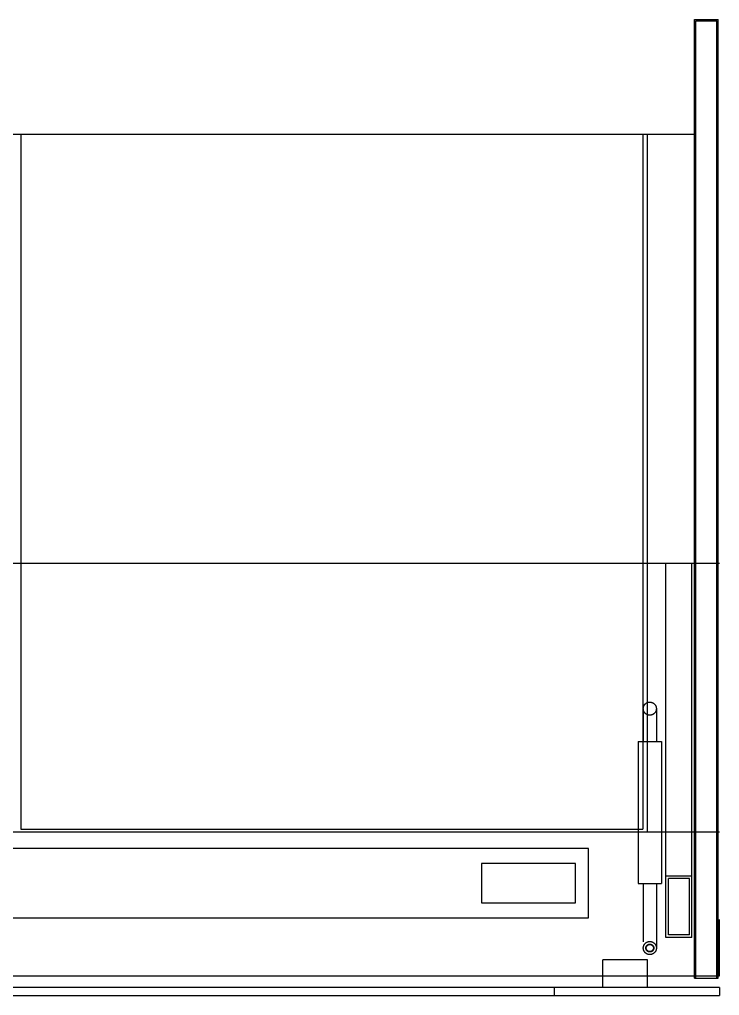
# Model space of a CAD drawing. Header units: millimetres. Extents: x 8265 to 78888, y 1905 to 34251.
# Drawn here: x 35449 to 35502.5, y 20105 to 20179.5 of the extents above; entities that cross this region are included whole.
import ezdxf

# ---------------------------------------------------------------- set-up
doc = ezdxf.new("R2010")
doc.units = ezdxf.units.MM
doc.layers.add('468_ARREDO_BAR_001-AM_0', color=73, linetype='Continuous')

# ---------------------------------------------------------------- blocks, each defined once
blk = doc.blocks.new('vetrina bar')
for p, q in [((-7953.093, -2148.536, 0), (-7953.093, -2147.936, 0)), ((-7828.293, -2147.936, 0), (-7953.093, -2147.936, 0)), ((-7940.493, -2147.936, 0), (-7940.493, -2148.536, 0)), ((-7953.093, -2148.536, 0), (-7828.293, -2148.536, 0)), ((-7947.593, -2148.536, 0), (-7947.593, -2150.652, 0)), ((-7944.194, -2148.536, 0), (-7944.194, -2150.652, 0)), ((-7828.293, -2149.436, 0), (-7953.093, -2149.436, 0)), ((-7953.093, -2149.436, 0), (-7953.093, -2153.736, 0)), ((-7952.993, -2149.256, 0), (-7952.993, -2222.456, 0)), ((-7951.193, -2149.256, 0), (-7952.993, -2149.256, 0)), ((-7952.893, -2149.256, 0), (-7952.893, -2222.356, 0)), ((-7951.293, -2149.256, 0), (-7951.293, -2222.356, 0)), ((-7951.193, -2149.256, 0), (-7951.193, -2222.456, 0)), ((-7947.593, -2150.652, 0), (-7944.194, -2150.652, 0)), ((-7950.993, -2152.356, 0), (-7948.993, -2152.356, 0)), ((-7950.993, -2152.356, 0), (-7950.993, -2157.056, 0)), ((-7950.793, -2152.556, 0), (-7949.193, -2152.556, 0)), ((-7950.793, -2152.556, 0), (-7950.793, -2156.856, 0)), ((-7949.193, -2152.556, 0), (-7949.193, -2156.856, 0)), ((-7948.993, -2152.356, 0), (-7948.993, -2157.056, 0)), ((-7943.093, -2153.856, 0), (-7943.093, -2159.156, 0)), ((-7832.093, -2153.856, 0), (-7943.093, -2153.856, 0)), ((-7934.908, -2155.006, 0), (-7942.108, -2155.006, 0)), ((-7942.108, -2155.006, 0), (-7942.108, -2158.006, 0)), ((-7934.908, -2158.006, 0), (-7934.908, -2155.006, 0)), ((-7950.993, -2157.056, 0), (-7948.993, -2157.056, 0)), ((-7950.993, -2157.056, 0), (-7950.993, -2180.936, 0)), ((-7950.793, -2156.856, 0), (-7949.193, -2156.856, 0)), ((-7948.993, -2157.056, 0), (-7948.993, -2180.936, 0)), ((-7942.108, -2158.006, 0), (-7934.908, -2158.006, 0)), ((-7943.093, -2159.156, 0), (-7832.093, -2159.156, 0)), ((-7703.093, -2160.436, 0), (-7953.093, -2160.436, 0)), ((-7947.593, -2160.436, 0), (-7947.593, -2213.666, 0)), ((-7947.236, -2213.666, 0), (-7947.236, -2160.636, 0)), ((-7899.736, -2160.636, 0), (-7947.236, -2160.636, 0)), ((-7899.736, -2213.666, 0), (-7899.736, -2160.636, 0)), ((-7703.093, -2180.936, 0), (-7953.093, -2180.936, 0)), ((-7951.193, -2213.666, 0), (-7704.993, -2213.666, 0)), ((-7951.193, -2222.456, 0), (-7952.993, -2222.456, 0)), ((-7951.293, -2222.356, 0), (-7952.893, -2222.356, 0))]:
    blk.add_line(p, q)
for points in [[(-7947.275, -2151.558), (-7947.275, -2151.575), (-7947.276, -2151.593), (-7947.278, -2151.61), (-7947.28, -2151.627), (-7947.282, -2151.644), (-7947.286, -2151.661), (-7947.29, -2151.678), (-7947.294, -2151.695), (-7947.299, -2151.712), (-7947.305, -2151.728), (-7947.311, -2151.744), (-7947.318, -2151.76), (-7947.325, -2151.776), (-7947.333, -2151.792), (-7947.341, -2151.807), (-7947.35, -2151.822), (-7947.36, -2151.836), (-7947.369, -2151.85), (-7947.38, -2151.864), (-7947.391, -2151.878), (-7947.402, -2151.891), (-7947.414, -2151.904), (-7947.426, -2151.916), (-7947.439, -2151.928), (-7947.452, -2151.939), (-7947.465, -2151.95), (-7947.479, -2151.961), (-7947.493, -2151.971), (-7947.508, -2151.981), (-7947.522, -2151.99), (-7947.538, -2151.998), (-7947.553, -2152.006), (-7947.569, -2152.013), (-7947.585, -2152.02), (-7947.601, -2152.027), (-7947.617, -2152.032), (-7947.634, -2152.038), (-7947.65, -2152.042), (-7947.667, -2152.046), (-7947.684, -2152.05), (-7947.701, -2152.053), (-7947.719, -2152.055), (-7947.736, -2152.056), (-7947.753, -2152.057), (-7947.771, -2152.058), (-7947.788, -2152.058), (-7947.805, -2152.057), (-7947.823, -2152.056), (-7947.84, -2152.054), (-7947.857, -2152.051), (-7947.874, -2152.048), (-7947.891, -2152.044), (-7947.908, -2152.04), (-7947.925, -2152.035), (-7947.941, -2152.03), (-7947.957, -2152.024), (-7947.973, -2152.017), (-7947.989, -2152.01), (-7948.005, -2152.002), (-7948.02, -2151.994), (-7948.035, -2151.985), (-7948.05, -2151.976), (-7948.064, -2151.966), (-7948.078, -2151.956), (-7948.092, -2151.945), (-7948.105, -2151.934), (-7948.118, -2151.922), (-7948.13, -2151.91), (-7948.142, -2151.897), (-7948.154, -2151.885), (-7948.165, -2151.871), (-7948.175, -2151.857), (-7948.185, -2151.843), (-7948.195, -2151.829), (-7948.204, -2151.814), (-7948.213, -2151.799), (-7948.221, -2151.784), (-7948.229, -2151.768), (-7948.236, -2151.752), (-7948.242, -2151.736), (-7948.248, -2151.72), (-7948.253, -2151.703), (-7948.258, -2151.687), (-7948.262, -2151.67), (-7948.266, -2151.653), (-7948.269, -2151.636), (-7948.271, -2151.619), (-7948.273, -2151.601), (-7948.274, -2151.584), (-7948.275, -2151.567), (-7948.275, -2151.549), (-7948.274, -2151.532), (-7948.273, -2151.515), (-7948.271, -2151.497), (-7948.269, -2151.48), (-7948.266, -2151.463), (-7948.262, -2151.446), (-7948.258, -2151.429), (-7948.253, -2151.413), (-7948.248, -2151.396), (-7948.242, -2151.38), (-7948.236, -2151.364), (-7948.229, -2151.348), (-7948.221, -2151.332), (-7948.213, -2151.317), (-7948.204, -2151.302), (-7948.195, -2151.287), (-7948.185, -2151.273), (-7948.175, -2151.258), (-7948.165, -2151.245), (-7948.154, -2151.231), (-7948.142, -2151.218), (-7948.13, -2151.206), (-7948.118, -2151.194), (-7948.105, -2151.182), (-7948.092, -2151.171), (-7948.078, -2151.16), (-7948.064, -2151.15), (-7948.05, -2151.14), (-7948.035, -2151.131), (-7948.02, -2151.122), (-7948.005, -2151.114), (-7947.989, -2151.106), (-7947.973, -2151.099), (-7947.957, -2151.092), (-7947.941, -2151.086), (-7947.925, -2151.081), (-7947.908, -2151.076), (-7947.891, -2151.072), (-7947.874, -2151.068), (-7947.857, -2151.065), (-7947.84, -2151.062), (-7947.823, -2151.06), (-7947.805, -2151.059), (-7947.788, -2151.058), (-7947.771, -2151.058), (-7947.753, -2151.058), (-7947.736, -2151.059), (-7947.719, -2151.061), (-7947.701, -2151.063), (-7947.684, -2151.066), (-7947.667, -2151.07), (-7947.65, -2151.074), (-7947.634, -2151.078), (-7947.617, -2151.084), (-7947.601, -2151.089), (-7947.585, -2151.096), (-7947.569, -2151.102), (-7947.553, -2151.11), (-7947.538, -2151.118), (-7947.522, -2151.126), (-7947.508, -2151.135), (-7947.493, -2151.145), (-7947.479, -2151.155), (-7947.465, -2151.166), (-7947.452, -2151.176), (-7947.439, -2151.188), (-7947.426, -2151.2), (-7947.414, -2151.212), (-7947.402, -2151.225), (-7947.391, -2151.238), (-7947.38, -2151.252), (-7947.369, -2151.265), (-7947.36, -2151.28), (-7947.35, -2151.294), (-7947.341, -2151.309), (-7947.333, -2151.324), (-7947.325, -2151.34), (-7947.318, -2151.356), (-7947.311, -2151.372), (-7947.305, -2151.388), (-7947.299, -2151.404), (-7947.294, -2151.421), (-7947.29, -2151.438), (-7947.286, -2151.455), (-7947.282, -2151.472), (-7947.28, -2151.489), (-7947.278, -2151.506), (-7947.276, -2151.523), (-7947.275, -2151.541)], [(-7947.475, -2151.558), (-7947.475, -2151.568), (-7947.476, -2151.579), (-7947.477, -2151.589), (-7947.478, -2151.599), (-7947.479, -2151.61), (-7947.481, -2151.62), (-7947.484, -2151.63), (-7947.486, -2151.64), (-7947.489, -2151.65), (-7947.493, -2151.66), (-7947.497, -2151.67), (-7947.501, -2151.679), (-7947.505, -2151.689), (-7947.51, -2151.698), (-7947.515, -2151.707), (-7947.52, -2151.716), (-7947.526, -2151.725), (-7947.532, -2151.733), (-7947.538, -2151.742), (-7947.544, -2151.75), (-7947.551, -2151.758), (-7947.558, -2151.765), (-7947.566, -2151.773), (-7947.573, -2151.78), (-7947.581, -2151.787), (-7947.589, -2151.793), (-7947.597, -2151.8), (-7947.606, -2151.806), (-7947.615, -2151.811), (-7947.623, -2151.817), (-7947.633, -2151.822), (-7947.642, -2151.827), (-7947.651, -2151.831), (-7947.661, -2151.835), (-7947.67, -2151.839), (-7947.68, -2151.843), (-7947.69, -2151.846), (-7947.7, -2151.849), (-7947.71, -2151.851), (-7947.721, -2151.853), (-7947.731, -2151.855), (-7947.741, -2151.856), (-7947.752, -2151.857), (-7947.762, -2151.858), (-7947.772, -2151.858), (-7947.783, -2151.858), (-7947.793, -2151.857), (-7947.804, -2151.857), (-7947.814, -2151.855), (-7947.824, -2151.854), (-7947.834, -2151.852), (-7947.845, -2151.85), (-7947.855, -2151.847), (-7947.865, -2151.844), (-7947.875, -2151.841), (-7947.884, -2151.837), (-7947.894, -2151.833), (-7947.903, -2151.829), (-7947.913, -2151.824), (-7947.922, -2151.819), (-7947.931, -2151.814), (-7947.94, -2151.809), (-7947.948, -2151.803), (-7947.957, -2151.797), (-7947.965, -2151.79), (-7947.973, -2151.783), (-7947.981, -2151.776), (-7947.988, -2151.769), (-7947.995, -2151.762), (-7948.002, -2151.754), (-7948.009, -2151.746), (-7948.015, -2151.738), (-7948.021, -2151.729), (-7948.027, -2151.721), (-7948.033, -2151.712), (-7948.038, -2151.703), (-7948.043, -2151.693), (-7948.047, -2151.684), (-7948.051, -2151.675), (-7948.055, -2151.665), (-7948.059, -2151.655), (-7948.062, -2151.645), (-7948.065, -2151.635), (-7948.067, -2151.625), (-7948.07, -2151.615), (-7948.071, -2151.605), (-7948.073, -2151.594), (-7948.074, -2151.584), (-7948.075, -2151.574), (-7948.075, -2151.563), (-7948.075, -2151.553), (-7948.075, -2151.542), (-7948.074, -2151.532), (-7948.073, -2151.522), (-7948.071, -2151.511), (-7948.07, -2151.501), (-7948.067, -2151.491), (-7948.065, -2151.481), (-7948.062, -2151.471), (-7948.059, -2151.461), (-7948.055, -2151.451), (-7948.051, -2151.441), (-7948.047, -2151.432), (-7948.043, -2151.422), (-7948.038, -2151.413), (-7948.033, -2151.404), (-7948.027, -2151.395), (-7948.021, -2151.387), (-7948.015, -2151.378), (-7948.009, -2151.37), (-7948.002, -2151.362), (-7947.995, -2151.354), (-7947.988, -2151.347), (-7947.981, -2151.339), (-7947.973, -2151.332), (-7947.965, -2151.326), (-7947.957, -2151.319), (-7947.948, -2151.313), (-7947.94, -2151.307), (-7947.931, -2151.302), (-7947.922, -2151.296), (-7947.913, -2151.291), (-7947.903, -2151.287), (-7947.894, -2151.283), (-7947.884, -2151.279), (-7947.875, -2151.275), (-7947.865, -2151.272), (-7947.855, -2151.269), (-7947.845, -2151.266), (-7947.834, -2151.264), (-7947.824, -2151.262), (-7947.814, -2151.261), (-7947.804, -2151.259), (-7947.793, -2151.259), (-7947.783, -2151.258), (-7947.772, -2151.258), (-7947.762, -2151.258), (-7947.752, -2151.259), (-7947.741, -2151.26), (-7947.731, -2151.261), (-7947.721, -2151.263), (-7947.71, -2151.265), (-7947.7, -2151.267), (-7947.69, -2151.27), (-7947.68, -2151.273), (-7947.67, -2151.277), (-7947.661, -2151.281), (-7947.651, -2151.285), (-7947.642, -2151.289), (-7947.633, -2151.294), (-7947.623, -2151.299), (-7947.615, -2151.304), (-7947.606, -2151.31), (-7947.597, -2151.316), (-7947.589, -2151.322), (-7947.581, -2151.329), (-7947.573, -2151.336), (-7947.566, -2151.343), (-7947.558, -2151.35), (-7947.551, -2151.358), (-7947.544, -2151.366), (-7947.538, -2151.374), (-7947.532, -2151.382), (-7947.526, -2151.391), (-7947.52, -2151.4), (-7947.515, -2151.409), (-7947.51, -2151.418), (-7947.505, -2151.427), (-7947.501, -2151.437), (-7947.497, -2151.446), (-7947.493, -2151.456), (-7947.489, -2151.466), (-7947.486, -2151.476), (-7947.484, -2151.486), (-7947.481, -2151.496), (-7947.479, -2151.506), (-7947.478, -2151.516), (-7947.477, -2151.527), (-7947.476, -2151.537), (-7947.475, -2151.548)], [(-7947.5, -2151.558), (-7947.5, -2151.568), (-7947.501, -2151.577), (-7947.501, -2151.587), (-7947.503, -2151.596), (-7947.504, -2151.605), (-7947.506, -2151.615), (-7947.508, -2151.624), (-7947.51, -2151.633), (-7947.513, -2151.642), (-7947.516, -2151.652), (-7947.52, -2151.66), (-7947.523, -2151.669), (-7947.527, -2151.678), (-7947.532, -2151.686), (-7947.536, -2151.695), (-7947.541, -2151.703), (-7947.546, -2151.711), (-7947.552, -2151.719), (-7947.558, -2151.726), (-7947.564, -2151.734), (-7947.57, -2151.741), (-7947.576, -2151.748), (-7947.583, -2151.755), (-7947.59, -2151.761), (-7947.597, -2151.768), (-7947.605, -2151.774), (-7947.612, -2151.78), (-7947.62, -2151.785), (-7947.628, -2151.79), (-7947.636, -2151.795), (-7947.644, -2151.8), (-7947.653, -2151.804), (-7947.662, -2151.808), (-7947.67, -2151.812), (-7947.679, -2151.816), (-7947.688, -2151.819), (-7947.697, -2151.822), (-7947.706, -2151.824), (-7947.716, -2151.827), (-7947.725, -2151.828), (-7947.735, -2151.83), (-7947.744, -2151.831), (-7947.753, -2151.832), (-7947.763, -2151.833), (-7947.773, -2151.833), (-7947.782, -2151.833), (-7947.792, -2151.832), (-7947.801, -2151.832), (-7947.811, -2151.831), (-7947.82, -2151.829), (-7947.829, -2151.828), (-7947.839, -2151.825), (-7947.848, -2151.823), (-7947.857, -2151.82), (-7947.866, -2151.817), (-7947.875, -2151.814), (-7947.884, -2151.81), (-7947.893, -2151.806), (-7947.901, -2151.802), (-7947.91, -2151.798), (-7947.918, -2151.793), (-7947.926, -2151.788), (-7947.934, -2151.782), (-7947.942, -2151.777), (-7947.949, -2151.771), (-7947.956, -2151.765), (-7947.963, -2151.758), (-7947.97, -2151.752), (-7947.977, -2151.745), (-7947.983, -2151.738), (-7947.989, -2151.73), (-7947.995, -2151.723), (-7948.001, -2151.715), (-7948.006, -2151.707), (-7948.011, -2151.699), (-7948.016, -2151.691), (-7948.02, -2151.682), (-7948.024, -2151.674), (-7948.028, -2151.665), (-7948.032, -2151.656), (-7948.035, -2151.647), (-7948.038, -2151.638), (-7948.041, -2151.629), (-7948.043, -2151.619), (-7948.045, -2151.61), (-7948.047, -2151.601), (-7948.048, -2151.591), (-7948.049, -2151.582), (-7948.05, -2151.572), (-7948.05, -2151.563), (-7948.05, -2151.553), (-7948.05, -2151.544), (-7948.049, -2151.534), (-7948.048, -2151.525), (-7948.047, -2151.515), (-7948.045, -2151.506), (-7948.043, -2151.496), (-7948.041, -2151.487), (-7948.038, -2151.478), (-7948.035, -2151.469), (-7948.032, -2151.46), (-7948.028, -2151.451), (-7948.024, -2151.442), (-7948.02, -2151.434), (-7948.016, -2151.425), (-7948.011, -2151.417), (-7948.006, -2151.409), (-7948.001, -2151.401), (-7947.995, -2151.393), (-7947.989, -2151.386), (-7947.983, -2151.378), (-7947.977, -2151.371), (-7947.97, -2151.364), (-7947.963, -2151.358), (-7947.956, -2151.351), (-7947.949, -2151.345), (-7947.942, -2151.339), (-7947.934, -2151.334), (-7947.926, -2151.328), (-7947.918, -2151.323), (-7947.91, -2151.318), (-7947.901, -2151.314), (-7947.893, -2151.309), (-7947.884, -2151.306), (-7947.875, -2151.302), (-7947.866, -2151.299), (-7947.857, -2151.296), (-7947.848, -2151.293), (-7947.839, -2151.29), (-7947.829, -2151.288), (-7947.82, -2151.287), (-7947.811, -2151.285), (-7947.801, -2151.284), (-7947.792, -2151.283), (-7947.782, -2151.283), (-7947.773, -2151.283), (-7947.763, -2151.283), (-7947.753, -2151.284), (-7947.744, -2151.285), (-7947.735, -2151.286), (-7947.725, -2151.288), (-7947.716, -2151.289), (-7947.706, -2151.292), (-7947.697, -2151.294), (-7947.688, -2151.297), (-7947.679, -2151.3), (-7947.67, -2151.304), (-7947.662, -2151.307), (-7947.653, -2151.312), (-7947.644, -2151.316), (-7947.636, -2151.321), (-7947.628, -2151.326), (-7947.62, -2151.331), (-7947.612, -2151.336), (-7947.605, -2151.342), (-7947.597, -2151.348), (-7947.59, -2151.354), (-7947.583, -2151.361), (-7947.576, -2151.368), (-7947.57, -2151.375), (-7947.564, -2151.382), (-7947.558, -2151.389), (-7947.552, -2151.397), (-7947.546, -2151.405), (-7947.541, -2151.413), (-7947.536, -2151.421), (-7947.532, -2151.43), (-7947.527, -2151.438), (-7947.523, -2151.447), (-7947.52, -2151.455), (-7947.516, -2151.464), (-7947.513, -2151.473), (-7947.51, -2151.483), (-7947.508, -2151.492), (-7947.506, -2151.501), (-7947.504, -2151.51), (-7947.503, -2151.52), (-7947.501, -2151.529), (-7947.501, -2151.539), (-7947.5, -2151.548)], [(-7947.274, -2169.837), (-7947.274, -2169.855), (-7947.275, -2169.872), (-7947.276, -2169.889), (-7947.278, -2169.906), (-7947.281, -2169.924), (-7947.284, -2169.941), (-7947.288, -2169.958), (-7947.293, -2169.974), (-7947.298, -2169.991), (-7947.303, -2170.007), (-7947.31, -2170.024), (-7947.316, -2170.04), (-7947.324, -2170.055), (-7947.331, -2170.071), (-7947.34, -2170.086), (-7947.349, -2170.101), (-7947.358, -2170.116), (-7947.368, -2170.13), (-7947.378, -2170.144), (-7947.389, -2170.157), (-7947.401, -2170.17), (-7947.412, -2170.183), (-7947.425, -2170.195), (-7947.437, -2170.207), (-7947.45, -2170.219), (-7947.464, -2170.23), (-7947.478, -2170.24), (-7947.492, -2170.25), (-7947.506, -2170.26), (-7947.521, -2170.269), (-7947.536, -2170.277), (-7947.552, -2170.285), (-7947.567, -2170.293), (-7947.583, -2170.3), (-7947.599, -2170.306), (-7947.616, -2170.312), (-7947.632, -2170.317), (-7947.649, -2170.322), (-7947.666, -2170.326), (-7947.683, -2170.329), (-7947.7, -2170.332), (-7947.717, -2170.334), (-7947.735, -2170.336), (-7947.752, -2170.337), (-7947.769, -2170.337), (-7947.787, -2170.337), (-7947.804, -2170.336), (-7947.821, -2170.335), (-7947.838, -2170.333), (-7947.856, -2170.331), (-7947.873, -2170.327), (-7947.89, -2170.324), (-7947.906, -2170.319), (-7947.923, -2170.314), (-7947.94, -2170.309), (-7947.956, -2170.303), (-7947.972, -2170.296), (-7947.988, -2170.289), (-7948.003, -2170.281), (-7948.019, -2170.273), (-7948.033, -2170.264), (-7948.048, -2170.255), (-7948.062, -2170.245), (-7948.076, -2170.235), (-7948.09, -2170.224), (-7948.103, -2170.213), (-7948.116, -2170.201), (-7948.129, -2170.189), (-7948.141, -2170.177), (-7948.152, -2170.164), (-7948.163, -2170.15), (-7948.174, -2170.137), (-7948.184, -2170.123), (-7948.194, -2170.108), (-7948.203, -2170.094), (-7948.212, -2170.078), (-7948.22, -2170.063), (-7948.227, -2170.048), (-7948.234, -2170.032), (-7948.241, -2170.016), (-7948.247, -2169.999), (-7948.252, -2169.983), (-7948.257, -2169.966), (-7948.261, -2169.949), (-7948.264, -2169.932), (-7948.267, -2169.915), (-7948.27, -2169.898), (-7948.272, -2169.881), (-7948.273, -2169.863), (-7948.273, -2169.846), (-7948.273, -2169.829), (-7948.273, -2169.811), (-7948.272, -2169.794), (-7948.27, -2169.777), (-7948.267, -2169.76), (-7948.264, -2169.742), (-7948.261, -2169.725), (-7948.257, -2169.709), (-7948.252, -2169.692), (-7948.247, -2169.675), (-7948.241, -2169.659), (-7948.234, -2169.643), (-7948.227, -2169.627), (-7948.22, -2169.611), (-7948.212, -2169.596), (-7948.203, -2169.581), (-7948.194, -2169.566), (-7948.184, -2169.552), (-7948.174, -2169.538), (-7948.163, -2169.524), (-7948.152, -2169.511), (-7948.141, -2169.498), (-7948.129, -2169.485), (-7948.116, -2169.473), (-7948.103, -2169.461), (-7948.09, -2169.45), (-7948.076, -2169.44), (-7948.062, -2169.429), (-7948.048, -2169.419), (-7948.033, -2169.41), (-7948.019, -2169.401), (-7948.003, -2169.393), (-7947.988, -2169.385), (-7947.972, -2169.378), (-7947.956, -2169.372), (-7947.94, -2169.366), (-7947.923, -2169.36), (-7947.906, -2169.355), (-7947.89, -2169.351), (-7947.873, -2169.347), (-7947.856, -2169.344), (-7947.838, -2169.342), (-7947.821, -2169.34), (-7947.804, -2169.338), (-7947.787, -2169.337), (-7947.769, -2169.337), (-7947.752, -2169.338), (-7947.735, -2169.339), (-7947.717, -2169.34), (-7947.7, -2169.343), (-7947.683, -2169.346), (-7947.666, -2169.349), (-7947.649, -2169.353), (-7947.632, -2169.358), (-7947.616, -2169.363), (-7947.599, -2169.369), (-7947.583, -2169.375), (-7947.567, -2169.382), (-7947.552, -2169.389), (-7947.536, -2169.397), (-7947.521, -2169.406), (-7947.506, -2169.415), (-7947.492, -2169.424), (-7947.478, -2169.434), (-7947.464, -2169.445), (-7947.45, -2169.456), (-7947.437, -2169.467), (-7947.425, -2169.479), (-7947.412, -2169.491), (-7947.401, -2169.504), (-7947.389, -2169.517), (-7947.378, -2169.531), (-7947.368, -2169.545), (-7947.358, -2169.559), (-7947.349, -2169.574), (-7947.34, -2169.589), (-7947.331, -2169.604), (-7947.324, -2169.619), (-7947.316, -2169.635), (-7947.31, -2169.651), (-7947.303, -2169.667), (-7947.298, -2169.684), (-7947.293, -2169.7), (-7947.288, -2169.717), (-7947.284, -2169.734), (-7947.281, -2169.751), (-7947.278, -2169.768), (-7947.276, -2169.785), (-7947.275, -2169.803), (-7947.274, -2169.82)]]:
    blk.add_lwpolyline(points, close=True)
for points in [[(-7948.273, -2156.496), (-7948.273, -2151.512)], [(-7947.273, -2156.496), (-7947.273, -2152.042)], [(-7948.673, -2167.337), (-7948.673, -2156.496)], [(-7946.873, -2156.496), (-7948.673, -2156.496)], [(-7946.873, -2167.337), (-7946.873, -2156.496)], [(-7946.873, -2167.337), (-7948.673, -2167.337)], [(-7948.274, -2169.837), (-7948.273, -2167.337)], [(-7947.274, -2169.837), (-7947.273, -2167.337)]]:
    blk.add_lwpolyline(points)

msp = doc.modelspace()

# ---------------------------------------------------------------- block references
at = {"layer": '468_ARREDO_BAR_001-AM_0', "rotation": 180}
msp.add_blockref('vetrina bar', (27549.4, 17957.018), dxfattribs=at)

doc.saveas('drawing.dxf')
